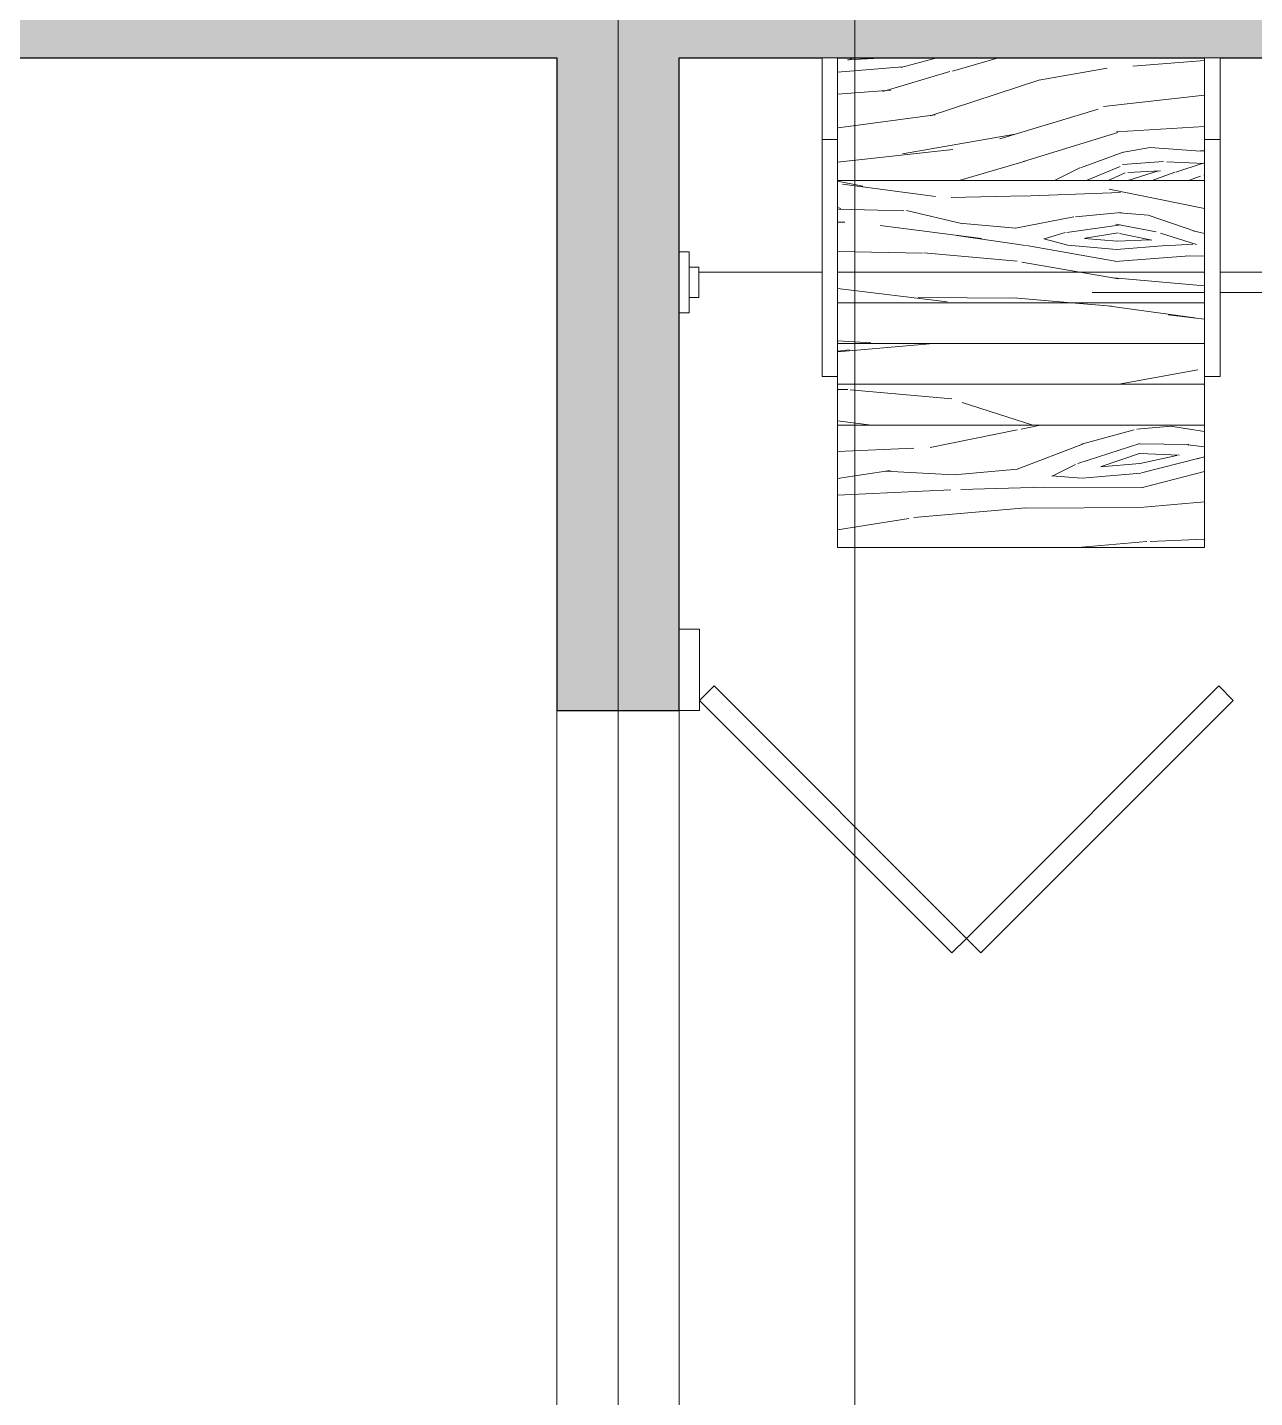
# Model space of a CAD drawing. Header units: metres. Extents: x -54 to 264, y -14 to 31.
# Drawn here: x 28.722 to 30.226, y 10.158 to 11.838 of the extents above; entities that cross this region are included whole.
import ezdxf

# ---------------------------------------------------------------- set-up
doc = ezdxf.new("R2010")
doc.units = ezdxf.units.M
doc.header["$LTSCALE"] = 0.001
doc.linetypes.add('CENTERX2', pattern=[101.6, 63.5, -12.7, 12.7, -12.7])
doc.linetypes.add('HIDDENX2', pattern=[19.05, 12.7, -6.35])
for name, color, linetype, lineweight, true_color in [('Jach-Anotaciones-CalidaddeLínea  0.13', 7, 'Continuous', 13, 0x000000), ('Jach-Anotaciones-Hatch-Lum30%', 7, 'Continuous', 9, 0xb3b3b3), ('Jach-Anotaciones-Hatch-Lum50%', 9, 'Continuous', 13, 0x808080), ('Jach-Anotaciones-Hatch-Lum80%', 250, 'Continuous', 13, 0x333333), ('JACH-Anotaciones-Lineas-EJES', 7, 'CENTERX2', 9, 0x666666), ('Jach-Anotaciones-LineasDetalle0.09mm', 7, 'Continuous', 15, 0x000000), ('Jach-Anotaciones-LineasDetalle0.15mm', 7, 'Continuous', 15, 0x000000), ('Jach-Anotaciones-LineasDetalle0.18mm', 7, 'Continuous', 18, 0x000000), ('Jach-Anotaciones-LineasDetalle0.20mm', 7, 'Continuous', 20, 0x000000), ('JACH-Arq-Lineas-Proyeccion', 250, 'HIDDENX2', 13, 0x333333), ('JACH-Arq-Líneas-ProyeccionCerramientos', 7, 'HIDDENX2', 13, 0x000000), ('JACH-Arq-Muros01-Carga', 7, 'Continuous', 25, 0x000000), ('JACH-Arq-Puertas01-', 7, 'Continuous', 13, 0x404040)]:
    doc.layers.add(name, color=color, linetype=linetype, lineweight=lineweight, true_color=true_color)
pattern_1 = [(164.6952, (-24.889964, -58.19431), (-2.945006925, 0.759562067), [0.0559015, -5.534268]), (175, (-24.9439, -58.17956), (-0.5416752, -0.4545195), [0.055, -0.445]), (193.4349, (-24.99867, -58.17476), (-1.03977272, -0.4109408), [0.047434, -1.5337045]), (347.875, (-25.04481, -58.185784), (-3.443103836, 0.80314161), [0.0403115, -3.9908175]), (349.8056, (-25.005398, -58.19425), (-4.93739616, 0.933873713), [0.055227, -5.4674535]), (9.0362, (-24.95104, -58.20403), (1.5378701, 0.36736274), [0.0618465, -1.999706]), (184.4623, (-24.92981, -58.19083), (-2.53406492, -0.28020703), [0.030414, -3.0109675]), (168.6598, (-24.960133, -58.19319), (3.941200555, -0.84672108), [0.045277, -4.4824155]), (0.7106, (-25.004526, -58.18429), (4.526453783, 0.105897187), [0.0502495, -4.9746885]), (343.6901, (-24.95428, -58.18367), (-1.948812, 0.67240769), [0.025495, -2.5240145]), (169.8056, (-24.8447, -58.193253), (4.93739616, -0.933873713), [0.055227, -5.4674535]), (163.6901, (-24.89905, -58.18348), (1.948812, -0.67240769), [0.05099, -2.4985195]), (175, (-24.948, -58.16916), (-0.5416752, -0.4545195), [0.06, -0.44]), (195.556, (-25.007764, -58.16393), (-2.577643232, -0.778303267), [0.04272, -4.229282]), (178.8141, (-25.04892, -58.175386), (-7.016940697, 0.111989771), [0.0751665, -7.4414815]), (169.8056, (-25.12407, -58.17383), (4.93739616, -0.933873713), [0.055227, -5.4674535]), (175, (-25.1784, -58.16406), (-0.5416752, -0.4545195), [0.055, -0.445]), (180.1944, (-24.73512, -58.20284), (-5.024551487, -0.062316228), [0.055227, -5.4674535]), (169.8056, (-24.790344, -58.20303), (4.93739616, -0.933873713), [0.055227, -5.4674535]), (175, (-24.736, -58.2128), (-0.5416752, -0.4545195), [0.03, -0.47]), (180.1944, (-24.765875, -58.210188), (-5.024551487, -0.062316228), [0.055227, -5.4674535]), (175, (-24.8211, -58.2104), (-0.5416752, -0.4545195), [0.05, -0.45]), (185.3048, (-24.87091, -58.206017), (3.03216222, 0.236627526), [0.0559015, -5.534268]), (180.1944, (-24.926574, -58.211186), (-5.024551487, -0.062316228), [0.055227, -5.4674535]), (169.8056, (-24.9818, -58.211373), (4.93739616, -0.933873713), [0.055227, -5.4674535]), (169.8056, (-25.036155, -58.2016), (4.93739616, -0.933873713), [0.055227, -5.4674535]), (166.8699, (-25.09051, -58.191824), (2.94500614, -0.759564247), [0.0707105, -3.464823]), (175, (-25.15937, -58.17576), (-0.5416752, -0.4545195), [0.075, -0.425]), (162.4712, (-25.1133, -57.878646), (-2.44690905, 0.715986522), [0.0460975, -4.5636745]), (169.2894, (-25.15726, -57.86476), (4.439297926, -0.89029882), [0.0502495, -4.9746885]), (183.1301, (-25.1133, -57.878646), (-3.032161826, -0.23662981), [0.0353555, -3.5001785]), (184.4623, (-25.1486, -57.88058), (-2.53406492, -0.28020703), [0.0608275, -2.9805535]), (175, (-24.71115, -57.9289), (-0.5416752, -0.4545195), [0.06, -0.44]), (165.5377, (-24.77092, -57.92366), (2.44690934, -0.71598581), [0.030414, -3.0109675]), (16.8014, (-24.80037, -57.91606), (-1.53787005, -0.36736368), [0.026926, -2.6656565]), (7.9946, (-24.774595, -57.90828), (-4.570032161, -0.603992616), [0.0667085, -6.6041235]), (167.875, (-25.16809, -57.87385), (3.443103836, -0.80314161), [0.0403115, -3.9908175]), (182.125, (-25.16809, -57.87385), (-3.53025943, -0.193051377), [0.0403115, -3.9908175]), (175, (-24.7103, -57.9189), (-0.5416752, -0.4545195), [0.04, -0.46]), (9.0362, (-24.75013, -57.91544), (1.5378701, 0.36736274), [0.041231, -2.020322]), (171.6335, (-24.821167, -57.92428), (7.925978898, -1.195348722), [0.085147, -8.4295465]), (172.7094, (-24.905408, -57.911891), (11.910758755, -1.5439641523), [0.1251, -12.384896]), (178.1798, (-25.029497, -57.896016), (-8.511232665, 0.242730948), [0.090139, -8.9237395]), (184.4623, (-25.11959, -57.89315), (-2.53406492, -0.28020703), [0.0912415, -2.95014]), (185.3048, (-24.70723, -57.88406), (3.03216222, 0.236627526), [0.0559015, -5.534268]), (190.9454, (-24.76289, -57.889226), (2.035967326, 0.323785803), [0.072801, -3.567254]), (175, (-24.83437, -57.90305), (-0.5416752, -0.4545195), [0.065, -0.435]), (166.8699, (-24.89912, -57.897384), (2.94500614, -0.759564247), [0.0707105, -3.464823]), (178.5763, (-24.967982, -57.88132), (-7.515038028, 0.155575374), [0.080156, -7.9354535]), (166.2538, (-25.048113, -57.87933), (-3.443103058, 0.80314451), [0.0657645, -6.5107085]), (160.9638, (-25.112, -57.8637), (1.45071453, -0.62883002), [0.0618465, -1.999706]), (175, (-25.17046, -57.84353), (-0.5416752, -0.4545195), [0.035, -0.465]), (349.8056, (-24.821167, -57.92428), (-4.93739616, 0.933873713), [0.1104535, -5.412227]), (170.2364, (-24.7142, -57.963754), (5.435493808, -0.977449758), [0.120416, -5.9003815]), (175, (-24.83287, -57.94333), (-0.5416752, -0.4545195), [0.115, -0.385]), (179.0856, (-24.947435, -57.93331), (-6.518843315, 0.068416912), [0.1403565, -6.8774775]), (175, (-25.08777, -57.93107), (-0.5416752, -0.4545195), [0.125, -0.375]), (182.125, (-24.70505, -57.859153), (-3.53025943, -0.193051377), [0.120934, -3.910195]), (181.3402, (-24.8259, -57.86364), (-4.028356435, -0.14947519), [0.090554, -4.4371385]), (172.5104, (-24.916429, -57.865755), (10.91456277, -1.456819395), [0.1151085, -11.395756]), (168.4802, (-25.030555, -57.850752), (12.8197973776, -2.6273164573), [0.176139, -17.437776]), (178.0128, (-24.733375, -58.182917), (-9.009330339, 0.2863022916), [0.0951315, -9.4180175]), (166.8699, (-24.82845, -58.17962), (2.94500614, -0.759564247), [0.106066, -3.429468]), (172.6141, (-24.931742, -58.155523), (11.4126621684, -1.5003798315), [0.120104, -11.890308]), (185.6197, (-25.05085, -58.140084), (5.56622614, 0.516842209), [0.081394, -8.058016]), (175, (-25.13185, -58.14805), (-0.5416752, -0.4545195), [0.1, -0.4]), (171.8202, (-24.738604, -58.242688), (8.424077703, -1.2389167225), [0.090139, -8.9237395]), (181.009, (-24.827826, -58.229863), (5.024551208, 0.062318306), [0.095525, -9.4569615]), (181.7098, (-24.923336, -58.231545), (4.526454243, 0.105893415), [0.085586, -8.473035]), (169.2894, (-25.008884, -58.2341), (4.439297926, -0.89029882), [0.100499, -4.924439]), (162.9052, (-25.107632, -58.21542), (4.395719409, -1.388398833), [0.071589, -7.0873215]), (184.4623, (-25.17606, -58.19438), (-2.53406492, -0.28020703), [0.0608275, -2.9805535]), (178.8141, (-24.730324, -58.14805), (-7.016940697, 0.111989771), [0.0751665, -7.4414815]), (162.1957, (-24.805475, -58.146494), (6.344530529, -2.060807961), [0.112805, -11.167709]), (175, (-24.9129, -58.112), (-0.5416752, -0.4545195), [0.125, -0.375]), (180.4403, (-25.037402, -58.101108), (5.5226485775, 0.0187374486), [0.105475, -10.4420365]), (181.7098, (-25.142874, -58.101918), (4.526454243, 0.105893415), [0.085586, -8.473035]), (175, (-24.74165, -58.27755), (-0.5416752, -0.4545195), [0.085, -0.415]), (183.1301, (-24.82633, -58.27015), (-3.032161826, -0.23662981), [0.1414215, -3.3941125]), (172.6141, (-24.967541, -58.277869), (11.4126621684, -1.5003798315), [0.120104, -11.890308]), (169.4725, (-25.086649, -58.262429), (-10.3728900808, 1.9113227895), [0.155724, -15.4166875]), (181.8428, (-24.701999, -57.824286), (8.554810709, 0.255374896), [0.125897, -12.4637815]), (175, (-24.82783, -57.82833), (-0.5416752, -0.4545195), [0.14, -0.36]), (171.3478, (-24.967298, -57.816133), (15.3538631005, -2.3471024252), [0.235478, -23.3123455]), (175, (-24.71725, -57.9986), (-0.5416752, -0.4545195), [0.12, -0.38]), (179.7636, (-24.836794, -57.98816), (-5.522648813, -0.018736505), [0.120416, -5.9003815]), (173.1524, (-24.957209, -57.987665), (14.899343078, -1.8054306911), [0.1550805, -15.352982]), (172.2737, (-25.111184, -57.969175), (9.91836943, -1.369652806), [0.105119, -10.406779]), (169.8056, (-24.724223, -58.078316), (4.93739616, -0.933873713), [0.1104535, -5.412227]), (175, (-24.83293, -58.05877), (-0.5416752, -0.4545195), [0.16, -0.34]), (176.9092, (-24.992324, -58.044822), (-14.4884015677, 0.7656488042), [0.1500835, -14.8582475]), (178.5763, (-25.14219, -58.03673), (-7.515038028, 0.155575374), [0.080156, -7.9354535])]

msp = doc.modelspace()

# ---------------------------------------------------------------- hatches: boundary and pattern name
at = {"layer": 'Jach-Anotaciones-Hatch-Lum50%', "ltscale": 100}
h = msp.add_hatch(dxfattribs=at)
h.set_pattern_fill('WOOD7', color=256, scale=0.5, angle=535, pattern_type=2)
h.set_pattern_definition(pattern_1)
h.paths.add_polyline_path([(29.7149, 11.4), (29.7149, 11.35), (30.1649, 11.35), (30.1649, 11.4)])
h = msp.add_hatch(dxfattribs=at)
h.set_pattern_fill('WOOD7', color=256, scale=0.6, angle=185, pattern_type=2)
h.set_pattern_definition([(174.6952, (-24.847025, -58.30074), (-3.638594665, 0.283953032), [0.0670818, -6.6411216]), (185, (-24.9138, -58.29454), (-0.5454234, -0.6500103), [0.066, -0.534]), (203.4349, (-24.97957, -58.30029), (-1.14314054, -0.70230278), [0.0569208, -1.8404454]), (357.875, (-25.031794, -58.32293), (-4.236311315, 0.23166165), [0.0483738, -4.788981]), (359.8056, (-24.983454, -58.32472), (-6.029461785, 0.074779473), [0.0662724, -6.5609442]), (19.0362, (-24.91718, -58.32495), (1.74085744, 0.75459602), [0.0742158, -2.3996472]), (194.4623, (-24.89484, -58.30492), (-2.93629121, -0.85918298), [0.0364968, -3.613161]), (178.6598, (-24.93018, -58.31404), (4.83402772, -0.17937023), [0.0543324, -5.3788986]), (10.7106, (-24.9845, -58.312767), (5.32715751, 1.068358585), [0.0602994, -5.9696262]), (353.6901, (-24.92525, -58.30156), (-2.44316105, 0.38854158), [0.030594, -3.0288174]), (179.8056, (-24.793753, -58.290056), (6.029461785, -0.074779473), [0.0662724, -6.5609442]), (173.6901, (-24.86003, -58.28983), (2.44316105, -0.38854158), [0.061188, -2.9982234]), (185, (-24.92084, -58.2831), (-0.5454234, -0.6500103), [0.072, -0.528]), (205.556, (-24.99257, -58.28938), (-2.883998515, -1.45689857), [0.051264, -5.0751384]), (188.8141, (-25.038817, -58.311496), (-8.315741304, -1.329828684), [0.0901998, -8.9297778]), (179.8056, (-25.12795, -58.325317), (6.029461785, -0.074779473), [0.0662724, -6.5609442]), (185, (-25.1942, -58.3251), (-0.5454234, -0.6500103), [0.066, -0.534]), (190.1944, (-24.662256, -58.27855), (-5.924875393, -1.120648456), [0.0662724, -6.5609442]), (179.8056, (-24.72748, -58.29028), (6.029461785, -0.074779473), [0.0662724, -6.5609442]), (185, (-24.6612, -58.2905), (-0.5454234, -0.6500103), [0.036, -0.564]), (190.1944, (-24.697073, -58.293643), (-5.924875393, -1.120648456), [0.0662724, -6.5609442]), (185, (-24.7623, -58.3054), (-0.5454234, -0.6500103), [0.06, -0.54]), (195.3048, (-24.82207, -58.3106), (3.53400831, 0.91147448), [0.0670818, -6.6411216]), (190.1944, (-24.886773, -58.32831), (-5.924875393, -1.120648456), [0.0662724, -6.5609442]), (179.8056, (-24.952, -58.34004), (6.029461785, -0.074779473), [0.0662724, -6.5609442]), (179.8056, (-25.01827, -58.339813), (6.029461785, -0.074779473), [0.0662724, -6.5609442]), (176.8699, (-25.08454, -58.33959), (3.63859419, -0.28395577), [0.0848526, -4.1577876]), (185, (-25.16927, -58.33495), (-0.5454234, -0.6500103), [0.09, -0.51]), (172.4712, (-25.176736, -57.97423), (-3.04087771, 0.336249337), [0.055317, -5.4764094]), (179.2894, (-25.231577, -57.966985), (5.43174454, -0.127076624), [0.0602994, -5.9696262]), (193.1301, (-25.17674, -57.97423), (-3.53400737, -0.9114771), [0.0424266, -4.2002142]), (194.4623, (-25.21805, -57.98387), (-2.93629121, -0.85918298), [0.072993, -3.5766642]), (185, (-24.691, -57.9498), (-0.5454234, -0.6500103), [0.072, -0.528]), (175.5377, (-24.76274, -57.95608), (3.0408779, -0.33624844), [0.0364968, -3.613161]), (26.8014, (-24.79913, -57.95324), (-1.74085718, -0.75459712), [0.0323112, -3.1987878]), (17.9946, (-24.77029, -57.938674), (-5.274865064, -1.66607324), [0.0800502, -7.9249482]), (177.875, (-25.242485, -57.979985), (4.236311315, -0.23166165), [0.0483738, -4.788981]), (192.125, (-25.242485, -57.979985), (-4.131724603, -0.96376993), [0.0483738, -4.788981]), (185, (-24.69206, -57.93785), (-0.5454234, -0.6500103), [0.048, -0.552]), (19.0362, (-24.73988, -57.94204), (1.74085744, 0.75459602), [0.0494772, -2.4243864]), (181.6335, (-24.821992, -57.96729), (9.615762715, 0.238971723), [0.1021764, -10.1154558]), (182.7094, (-24.924127, -57.970201), (14.397496953, 0.657328422), [0.15012, -14.8618752]), (188.1798, (-25.07408, -57.977298), (-10.108893244, -1.486700067), [0.1081668, -10.7084874]), (194.4623, (-25.18114, -57.99269), (-2.93629121, -0.85918298), [0.1094898, -3.540168]), (195.3048, (-24.695723, -57.89601), (3.53400831, 0.91147448), [0.0670818, -6.6411216]), (200.9454, (-24.76043, -57.91372), (2.33857391, 0.80689054), [0.0873612, -4.2807048]), (185, (-24.842, -57.94495), (-0.5454234, -0.6500103), [0.078, -0.522]), (176.8699, (-24.91972, -57.95175), (3.63859419, -0.28395577), [0.0848526, -4.1577876]), (188.5763, (-25.004444, -57.947114), (-8.913459714, -1.38211299), [0.0961872, -9.5225442]), (176.2538, (-25.099556, -57.96146), (-4.236311, 0.231665243), [0.0789174, -7.8128502]), (170.9638, (-25.1783, -57.9563), (1.84544413, -0.4408353), [0.0742158, -2.3996472]), (185, (-25.2516, -57.94465), (-0.5454234, -0.6500103), [0.042, -0.558]), (359.8056, (-24.82199, -57.96729), (-6.029461785, 0.074779473), [0.1325442, -6.4946724]), (180.2364, (-24.687356, -57.991647), (6.627178576, -0.022483806), [0.1444992, -7.0804578]), (185, (-24.83185, -57.99224), (-0.5454234, -0.6500103), [0.138, -0.462]), (189.0856, (-24.96933, -58.00427), (-7.71802549, -1.277529308), [0.1684278, -8.252973]), (185, (-25.13564, -58.03087), (-0.5454234, -0.6500103), [0.15, -0.45]), (192.125, (-24.69834, -57.86613), (-4.131724603, -0.96376993), [0.1451208, -4.692234]), (191.3402, (-24.84022, -57.89661), (-4.729440666, -1.016065297), [0.1086648, -5.3245662]), (182.5104, (-24.946764, -57.917976), (13.202064084, 0.55272828), [0.1381302, -13.6749072]), (178.4802, (-25.084762, -57.924026), (15.6975174774, -0.433520597), [0.2113668, -20.9253312]), (188.0128, (-24.664347, -58.254643), (-10.706609086, -1.539001295), [0.1141578, -11.301621]), (176.8699, (-24.77739, -58.270555), (3.63859419, -0.28395577), [0.1272792, -4.1153616]), (182.6141, (-24.90448, -58.263606), (13.7997796915, 0.605042757), [0.1441248, -14.2683696]), (195.6197, (-25.048455, -58.27018), (6.47029674, 1.770666288), [0.0976728, -9.6696192]), (185, (-25.1425, -58.2965), (-0.5454234, -0.6500103), [0.12, -0.48]), (181.8202, (-24.658072, -58.32637), (10.213479198, 0.291277138), [0.1081668, -10.7084874]), (191.009, (-24.766184, -58.329804), (5.92487463, 1.120650854), [0.11463, -11.3483538]), (191.7098, (-24.878704, -58.351694), (5.32715884, 1.068354225), [0.1027032, -10.167642]), (179.2894, (-24.97927, -58.37254), (5.43174454, -0.127076624), [0.1205988, -5.9093268]), (172.9052, (-25.09986, -58.371043), (5.484037777, -0.724796725), [0.0859068, -8.5047858]), (194.4623, (-25.18511, -58.36043), (-2.93629121, -0.85918298), [0.072993, -3.5766642]), (188.8141, (-24.668008, -58.212802), (-8.315741304, -1.329828684), [0.0901998, -8.9297778]), (172.1957, (-24.757142, -58.226624), (7.9271980814, -1.1133401915), [0.135366, -13.4012508]), (185, (-24.89125, -58.20824), (-0.5454234, -0.6500103), [0.15, -0.45]), (190.4403, (-25.040684, -58.221316), (6.522592095, 1.172940775), [0.12657, -12.5304438]), (191.7098, (-25.16516, -58.24425), (5.32715884, 1.068354225), [0.1027032, -10.167642]), (185, (-24.6544, -58.3682), (-0.5454234, -0.6500103), [0.102, -0.498]), (193.1301, (-24.75602, -58.3771), (-3.53400737, -0.9114771), [0.1697058, -4.072935]), (182.6141, (-24.921292, -58.41565), (13.7997796915, 0.605042757), [0.1441248, -14.2683696]), (179.4725, (-25.065267, -58.422223), (-12.6566403504, 0.0972624504), [0.1868688, -18.500025]), (191.8428, (-24.701999, -57.824286), (10.056598232, 2.084426961), [0.1510764, -14.9565378]), (185, (-24.84986, -57.8553), (-0.5454234, -0.6500103), [0.168, -0.432]), (181.3478, (-25.01722, -57.869933), (18.6338081748, 0.4256708186), [0.2825736, -27.9748146]), (185, (-24.6837, -58.0335), (-0.5454234, -0.6500103), [0.144, -0.456]), (189.7636, (-24.82715, -58.04604), (-6.52259257, -1.17293971), [0.1444992, -7.0804578]), (183.1524, (-24.969554, -58.070542), (17.983797993, 0.971089958), [0.1860966, -18.4235784]), (182.2737, (-25.15537, -58.080776), (12.006629791, 0.44815449), [0.1261428, -12.4881348]), (179.8056, (-24.67533, -58.12912), (6.029461785, -0.074779473), [0.1325442, -6.4946724]), (185, (-24.8079, -58.1287), (-0.5454234, -0.6500103), [0.192, -0.408]), (186.9092, (-24.999142, -58.145406), (-17.2814924547, -2.1142411813), [0.1801002, -17.829897]), (188.5763, (-25.177934, -58.16707), (-8.913459714, -1.38211299), [0.0961872, -9.5225442])])
h.paths.add_polyline_path([(30.1649, 11.35), (30.1649, 11.2), (29.7149, 11.2), (29.7149, 11.35)])
at = {"layer": 'Jach-Anotaciones-Hatch-Lum80%', "ltscale": 100}
h = msp.add_hatch(color=256, dxfattribs=at)
h.dxf.hatch_style = 1
h.paths.add_polyline_path([(31.4709, 11), (31.4709, 12.75), (31.3209, 12.75), (31.3209, 11.95), (29.5209, 11.95), (29.5209, 12.75), (29.3709, 12.75), (29.3709, 11.95), (26.4609, 11.95), (26.4609, 12.75), (26.1609, 12.75), (26.1609, 11), (26.4609, 11), (26.4609, 11.8), (29.3709, 11.8), (29.3709, 11), (29.5209, 11), (29.5209, 11.8), (31.3209, 11.8), (31.3209, 11)])
h = msp.add_hatch(color=256, dxfattribs=at)
h.dxf.hatch_style = 1
h.paths.add_polyline_path([(31.4709, 11), (31.4709, 12.75), (31.3209, 12.75), (31.3209, 11.95), (29.5209, 11.95), (29.5209, 12.75), (29.3709, 12.75), (29.3709, 11.95), (26.4609, 11.95), (26.4609, 12.75), (26.1609, 12.75), (26.1609, 11), (26.4609, 11), (26.4609, 11.8), (29.3709, 11.8), (29.3709, 11), (29.5209, 11), (29.5209, 11.8), (31.3209, 11.8), (31.3209, 11)])

# ---------------------------------------------------------------- linework, layer by layer
at = {"layer": 'Jach-Anotaciones-CalidaddeLínea  0.13', "ltscale": 100}
msp.add_lwpolyline([(29.7149, 11.4), (29.7149, 11.35), (30.1649, 11.35), (30.1649, 11.4)], close=True, dxfattribs=at)
at = {"layer": 'JACH-Anotaciones-Lineas-EJES', "ltscale": 100}
for points in [[(29.7359, -2.3716), (29.7359, 25.9187)], [(29.4459, -2.375), (29.4459, 25.9153)]]:
    msp.add_lwpolyline(points, dxfattribs=at)
at = {"layer": 'Jach-Anotaciones-LineasDetalle0.09mm', "ltscale": 100}
for points in [[(30.1649, 11.35), (30.1649, 11.2), (29.7149, 11.2), (29.7149, 11.35)], [(29.5209, 11), (29.5459, 11), (29.5459, 11.1), (29.5209, 11.1)]]:
    msp.add_lwpolyline(points, close=True, dxfattribs=at)
at = {"layer": 'JACH-Arq-Lineas-Proyeccion', "linetype": 'HIDDENX2', "ltscale": 100}
for points in [[(29.5329, 11.5625), (29.5329, 11.4875), (29.5209, 11.4875), (29.5209, 11.5625)], [(29.5449, 11.5437), (29.5449, 11.5063), (29.5329, 11.5063), (29.5329, 11.5437)]]:
    msp.add_lwpolyline(points, close=True, dxfattribs=at)
at = {"layer": 'JACH-Arq-Lineas-Proyeccion', "ltscale": 100}
msp.add_lwpolyline([(31.2969, 11.5125), (29.5449, 11.5125), (29.5449, 11.5375), (31.2969, 11.5375)], close=True, dxfattribs=at)
at = {"layer": 'JACH-Arq-Líneas-ProyeccionCerramientos', "lineweight": 0, "ltscale": 100}
msp.add_lwpolyline([(29.3709, 11), (29.5209, 11), (29.5209, 10), (29.3709, 10)], close=True, dxfattribs=at)
at = {"layer": 'JACH-Arq-Muros01-Carga', "color": 3, "ltscale": 100}
msp.add_lwpolyline([(31.4709, 11), (31.4709, 12.75), (31.3209, 12.75), (31.3209, 11.95), (29.5209, 11.95), (29.5209, 12.75), (29.3709, 12.75), (29.3709, 11.95), (26.4609, 11.95), (26.4609, 12.75), (26.1609, 12.75), (26.1609, 11), (26.4609, 11), (26.4609, 11.8), (29.3709, 11.8), (29.3709, 11), (29.5209, 11), (29.5209, 11.8), (31.3209, 11.8), (31.3209, 11)], close=True, dxfattribs=at)
at = {"layer": 'JACH-Arq-Puertas01-', "ltscale": 100}
for points in [[(29.5459, 11.0125), (29.8552, 10.7031), (29.8729, 10.7208), (29.5636, 11.0302)], [(30.2, 11.0125), (29.8906, 10.7031), (29.8729, 10.7208), (30.1823, 11.0302)]]:
    msp.add_lwpolyline(points, close=True, dxfattribs=at)

# ---------------------------------------------------------------- next in the draw order: wipeouts: each hides what was drawn before it
at = {"ltscale": 100}
for points in [[(29.6959, 11.4094), (29.7149, 11.4094), (29.7149, 11.8), (29.6959, 11.8)], [(30.1649, 11.4094), (30.1839, 11.4094), (30.1839, 11.8), (30.1649, 11.8)]]:
    msp.add_wipeout(points, dxfattribs=at).dxf.layer = 'Jach-Anotaciones-LineasDetalle0.09mm'

# ---------------------------------------------------------------- next in the draw order: hatches: boundary and pattern name
at = {"layer": 'Jach-Anotaciones-Hatch-Lum50%', "ltscale": 100}
h = msp.add_hatch(dxfattribs=at)
h.set_pattern_fill('WOOD7', color=256, scale=0.5, angle=190, pattern_type=2)
h.set_pattern_definition([(179.6952, (-24.78779, -58.230353), (-3.041247376, -0.028543263), [0.0559015, -5.534268]), (190, (-24.8437, -58.23006), (-0.4055798, -0.579228), [0.055, -0.445]), (208.4349, (-24.89785, -58.2396), (-0.89798402, -0.6660513), [0.047434, -1.5337045]), (2.875, (-24.939566, -58.26219), (-3.533651262, -0.115365624), [0.0403115, -3.9908175]), (4.8056, (-24.899306, -58.26017), (-5.01086277, -0.375839421), [0.055227, -5.4674535]), (24.0362, (-24.84427, -58.25554), (1.39038798, 0.75287523), [0.0618465, -1.999706]), (199.4623, (-24.82718, -58.2373), (-2.37519584, -0.92652347), [0.030414, -3.0109675]), (183.6598, (-24.85586, -58.24743), (4.026054944, 0.202188005), [0.045277, -4.4824155]), (15.7106, (-24.90104, -58.25032), (4.344810402, 1.273821273), [0.0502495, -4.9746885]), (358.6901, (-24.85267, -58.23672), (-2.05643976, 0.14510629), [0.025495, -2.5240145]), (184.8056, (-24.74434, -58.217615), (5.01086277, 0.375839421), [0.055227, -5.4674535]), (178.6901, (-24.79937, -58.22224), (2.05643976, -0.14510629), [0.05099, -2.4985195]), (190, (-24.85035, -58.2211), (-0.4055798, -0.579228), [0.06, -0.44]), (210.556, (-24.90944, -58.231494), (-2.28837246, -1.418926386), [0.04272, -4.229282]), (193.8141, (-24.946227, -58.253213), (-6.806829326, -1.707944078), [0.0751665, -7.4414815]), (184.8056, (-25.01922, -58.27116), (5.01086277, 0.375839421), [0.055227, -5.4674535]), (190, (-25.07425, -58.2758), (-0.4055798, -0.579228), [0.055, -0.445]), (195.1944, (-24.636012, -58.198513), (-4.83721542, -1.360642472), [0.055227, -5.4674535]), (184.8056, (-24.68931, -58.21299), (5.01086277, 0.375839421), [0.055227, -5.4674535]), (190, (-24.6343, -58.20836), (-0.4055798, -0.579228), [0.03, -0.47]), (195.1944, (-24.66382, -58.21357), (-4.83721542, -1.360642472), [0.055227, -5.4674535]), (190, (-24.7171, -58.22805), (-0.4055798, -0.579228), [0.05, -0.45]), (200.3048, (-24.766357, -58.23673), (2.867600088, 1.01334597), [0.0559015, -5.534268]), (195.1944, (-24.818785, -58.256127), (-4.83721542, -1.360642472), [0.055227, -5.4674535]), (184.8056, (-24.87208, -58.2706), (5.01086277, 0.375839421), [0.055227, -5.4674535]), (184.8056, (-24.927113, -58.27523), (5.01086277, 0.375839421), [0.055227, -5.4674535]), (181.8699, (-24.982146, -58.279855), (3.04124718, 0.028540954), [0.0707105, -3.464823]), (190, (-25.0528, -58.28216), (-0.4055798, -0.579228), [0.075, -0.425]), (177.4712, (-25.08522, -57.983247), (-2.548843595, 0.05828321), [0.0460975, -4.5636745]), (184.2894, (-25.13127, -57.981213), (4.518458808, 0.289012226), [0.0502495, -4.9746885]), (198.1301, (-25.08522, -57.98325), (-2.867599116, -1.013348073), [0.0353555, -3.5001785]), (199.4623, (-25.11882, -57.99425), (-2.37519584, -0.92652347), [0.0608275, -2.9805535]), (190, (-24.68377, -57.9277), (-0.4055798, -0.579228), [0.06, -0.44]), (180.5377, (-24.74285, -57.93811), (2.54884369, -0.05828245), [0.030414, -3.0109675]), (31.8014, (-24.77327, -57.9384), (-1.39038768, -0.75287612), [0.026926, -2.6656565]), (22.9946, (-24.750383, -57.924206), (-4.2579873, -1.766223426), [0.0667085, -6.6041235]), (182.875, (-25.13938, -57.9928), (3.533651262, 0.115365624), [0.0403115, -3.9908175]), (197.125, (-25.13938, -57.9928), (-3.360003383, -1.100171685), [0.0403115, -3.9908175]), (190, (-24.6855, -57.91784), (-0.4055798, -0.579228), [0.04, -0.46]), (24.0362, (-24.7249, -57.92479), (1.39038798, 0.75287523), [0.041231, -2.020322]), (186.6335, (-24.791226, -57.951717), (7.965286731, 0.896776088), [0.085147, -8.4295465]), (187.7094, (-24.875803, -57.961553), (11.90451682, 1.591376358), [0.1251, -12.384896]), (193.1798, (-24.999772, -57.978335), (-8.284042837, -1.9684090195), [0.090139, -8.9237395]), (199.4623, (-25.08754, -57.99889), (-2.37519584, -0.92652347), [0.0912415, -2.95014]), (200.3048, (-24.69158, -57.883375), (2.867600088, 1.01334597), [0.0559015, -5.534268]), (205.9454, (-24.74401, -57.902774), (1.88279149, 0.83970019), [0.072801, -3.567254]), (190, (-24.80947, -57.93463), (-0.4055798, -0.579228), [0.065, -0.435]), (181.8699, (-24.873484, -57.94591), (3.04124718, 0.028540954), [0.0707105, -3.464823]), (193.5763, (-24.944157, -57.94822), (-7.299235187, -1.794760695), [0.080156, -7.9354535]), (181.2538, (-25.022073, -57.967035), (-3.533651262, -0.115362621), [0.0657645, -6.5107085]), (175.9638, (-25.08782, -57.96847), (1.56403582, -0.2319306), [0.0618465, -1.999706]), (190, (-25.1495, -57.9641), (-0.4055798, -0.579228), [0.035, -0.465]), (4.8056, (-24.791226, -57.951717), (-5.01086277, -0.375839421), [0.1104535, -5.412227]), (185.2364, (-24.677688, -57.96216), (5.503266461, 0.462665352), [0.120416, -5.9003815]), (190, (-24.7976, -57.97315), (-0.4055798, -0.579228), [0.115, -0.385]), (194.0856, (-24.910854, -57.99312), (-6.314426715, -1.62111514), [0.1403565, -6.8774775]), (190, (-25.047, -58.0273), (-0.4055798, -0.579228), [0.125, -0.375]), (197.125, (-24.69592, -57.858755), (-3.360003383, -1.100171685), [0.120934, -3.910195]), (196.3402, (-24.811493, -57.894365), (-3.852406492, -1.186997313), [0.090554, -4.4371385]), (187.5104, (-24.89839, -57.91984), (10.919710667, 1.4177172357), [0.1151085, -11.395756]), (183.4802, (-25.01251, -57.934886), (13.0629729115, 0.7802148958), [0.176139, -17.437776]), (193.0128, (-24.639485, -58.178817), (-8.776445338, -2.055239498), [0.0951315, -9.4180175]), (181.8699, (-24.732174, -58.20024), (3.04124718, 0.028540954), [0.106066, -3.429468]), (187.6141, (-24.838183, -58.203699), (11.4121120105, 1.504558696), [0.120104, -11.890308]), (200.6197, (-24.95723, -58.219613), (5.242792977, 1.939876572), [0.081394, -8.058016]), (190, (-25.0334, -58.2483), (-0.4055798, -0.579228), [0.1, -0.4]), (186.8202, (-24.629066, -58.237906), (8.457689459, 0.983610088), [0.090139, -8.9237395]), (196.009, (-24.718567, -58.24861), (4.837214613, 1.360644407), [0.095525, -9.4569615]), (196.7098, (-24.810388, -58.274955), (4.344811822, 1.27381775), [0.085586, -8.473035]), (184.2894, (-24.89236, -58.299563), (4.518458808, 0.289012226), [0.100499, -4.924439]), (177.9052, (-24.992577, -58.30708), (4.605282962, -0.20339439), [0.071589, -7.0873215]), (199.4623, (-25.06412, -58.30446), (-2.37519584, -0.92652347), [0.0608275, -2.9805535]), (193.8141, (-24.645563, -58.14435), (-6.806829326, -1.707944078), [0.0751665, -7.4414815]), (177.1957, (-24.718555, -58.162297), (6.6617222423, -0.3485022993), [0.112805, -11.167709]), (190, (-24.83123, -58.1568), (-0.4055798, -0.579228), [0.125, -0.375]), (195.4403, (-24.954326, -58.178484), (5.329619282, 1.447465617), [0.105475, -10.4420365]), (196.7098, (-25.055995, -58.206565), (4.344811822, 1.27381775), [0.085586, -8.473035]), (190, (-24.623, -58.27237), (-0.4055798, -0.579228), [0.085, -0.415]), (198.1301, (-24.7067, -58.287134), (-2.867599116, -1.013348073), [0.1414215, -3.3941125]), (187.6141, (-24.841098, -58.33114), (11.4121120105, 1.504558696), [0.120104, -11.890308]), (184.4725, (-24.960143, -58.347055), (-10.5141291615, -0.838505461), [0.155724, -15.4166875]), (196.8428, (-24.701999, -57.824286), (8.197216716, 2.4608211463), [0.125897, -12.4637815]), (190, (-24.8225, -57.86076), (-0.4055798, -0.579228), [0.14, -0.36]), (186.3478, (-24.960368, -57.885075), (15.4381677105, 1.7067453369), [0.235478, -23.3123455]), (190, (-24.6716, -57.99663), (-0.4055798, -0.579228), [0.12, -0.38]), (194.7636, (-24.789787, -58.017466), (-5.329619754, -1.447464766), [0.120416, -5.9003815]), (188.1524, (-24.906228, -58.048151), (14.8589401212, 2.112321616), [0.1550805, -15.352982]), (187.2737, (-25.05974, -58.070143), (9.9349014184, 1.2440798867), [0.105119, -10.406779]), (184.8056, (-24.65772, -58.075412), (5.01086277, 0.375839421), [0.1104535, -5.412227]), (190, (-24.7678, -58.08467), (-0.4055798, -0.579228), [0.16, -0.34]), (191.9092, (-24.925353, -58.11245), (-14.1928857483, -3.010314305), [0.1500835, -14.8582475]), (193.5763, (-25.072206, -58.14342), (-7.299235187, -1.794760695), [0.080156, -7.9354535])])
h.paths.add_polyline_path([(30.1649, 11.65), (29.7149, 11.65), (29.7149, 11.8), (30.1649, 11.8)])
h = msp.add_hatch(dxfattribs=at)
h.set_pattern_fill('WOOD7', color=256, scale=0.5, angle=535, pattern_type=2)
h.set_pattern_definition(pattern_1)
h.paths.add_polyline_path([(30.1649, 11.5), (29.7149, 11.5), (29.7149, 11.65), (30.1649, 11.65)])
h = msp.add_hatch(dxfattribs=at)
h.set_pattern_fill('WOOD7', color=256, scale=0.5, angle=535, pattern_type=2)
h.set_pattern_definition(pattern_1)
h.paths.add_polyline_path([(29.7149, 11.5), (29.7149, 11.45), (30.1649, 11.45), (30.1649, 11.5)])
h = msp.add_hatch(dxfattribs=at)
h.set_pattern_fill('WOOD7', color=256, scale=0.5, angle=185, pattern_type=2)
h.set_pattern_definition([(174.6952, (-24.822854, -58.22133), (-3.03216222, 0.236627526), [0.0559015, -5.534268]), (185, (-24.8785, -58.21616), (-0.4545195, -0.5416752), [0.055, -0.445]), (203.4349, (-24.9333, -58.22096), (-0.9526171, -0.58525232), [0.047434, -1.5337045]), (357.875, (-24.97683, -58.23982), (-3.53025943, 0.193051377), [0.0403115, -3.9908175]), (359.8056, (-24.936545, -58.241315), (-5.024551487, 0.062316228), [0.055227, -5.4674535]), (19.0362, (-24.88132, -58.2415), (1.45071453, 0.62883002), [0.0618465, -1.999706]), (194.4623, (-24.8627, -58.22482), (-2.44690934, -0.71598581), [0.030414, -3.0109675]), (178.6598, (-24.89215, -58.23241), (4.028356435, -0.14947519), [0.045277, -4.4824155]), (10.7106, (-24.937416, -58.231353), (4.439297926, 0.89029882), [0.0502495, -4.9746885]), (353.6901, (-24.88804, -58.22201), (-2.03596754, 0.32378465), [0.025495, -2.5240145]), (179.8056, (-24.77846, -58.212428), (5.024551487, -0.062316228), [0.055227, -5.4674535]), (173.6901, (-24.83369, -58.21224), (2.03596754, -0.32378465), [0.05099, -2.4985195]), (185, (-24.88437, -58.20664), (-0.4545195, -0.5416752), [0.06, -0.44]), (205.556, (-24.94414, -58.211865), (-2.403332096, -1.21408214), [0.04272, -4.229282]), (188.8141, (-24.98268, -58.230294), (-6.92978442, -1.10819057), [0.0751665, -7.4414815]), (179.8056, (-25.05696, -58.24181), (5.024551487, -0.062316228), [0.055227, -5.4674535]), (185, (-25.1122, -58.2416), (-0.4545195, -0.5416752), [0.055, -0.445]), (190.1944, (-24.66888, -58.20284), (-4.93739616, -0.933873713), [0.055227, -5.4674535]), (179.8056, (-24.723234, -58.212615), (5.024551487, -0.062316228), [0.055227, -5.4674535]), (185, (-24.668, -58.2128), (-0.4545195, -0.5416752), [0.03, -0.47]), (190.1944, (-24.697894, -58.215417), (-4.93739616, -0.933873713), [0.055227, -5.4674535]), (185, (-24.75225, -58.2252), (-0.4545195, -0.5416752), [0.05, -0.45]), (195.3048, (-24.80206, -58.22955), (2.945006925, 0.759562067), [0.0559015, -5.534268]), (190.1944, (-24.855978, -58.244305), (-4.93739616, -0.933873713), [0.055227, -5.4674535]), (179.8056, (-24.910332, -58.25408), (5.024551487, -0.062316228), [0.055227, -5.4674535]), (179.8056, (-24.96556, -58.25389), (5.024551487, -0.062316228), [0.055227, -5.4674535]), (176.8699, (-25.020785, -58.253705), (3.032161826, -0.23662981), [0.0707105, -3.464823]), (185, (-25.0914, -58.24984), (-0.4545195, -0.5416752), [0.075, -0.425]), (172.4712, (-25.097613, -57.94924), (-2.53406476, 0.28020778), [0.0460975, -4.5636745]), (179.2894, (-25.143314, -57.9432), (4.526453783, -0.105897187), [0.0502495, -4.9746885]), (193.1301, (-25.09761, -57.94924), (-2.94500614, -0.759564247), [0.0353555, -3.5001785]), (194.4623, (-25.132045, -57.95727), (-2.44690934, -0.71598581), [0.0608275, -2.9805535]), (185, (-24.69285, -57.9289), (-0.4545195, -0.5416752), [0.06, -0.44]), (175.5377, (-24.75262, -57.93412), (2.53406492, -0.28020703), [0.030414, -3.0109675]), (26.8014, (-24.78294, -57.93175), (-1.45071432, -0.62883093), [0.026926, -2.6656565]), (17.9946, (-24.758907, -57.91961), (-4.395720887, -1.388394367), [0.0667085, -6.6041235]), (177.875, (-25.152404, -57.954036), (3.53025943, -0.193051377), [0.0403115, -3.9908175]), (192.125, (-25.152404, -57.954036), (-3.443103836, -0.80314161), [0.0403115, -3.9908175]), (185, (-24.6937, -57.9189), (-0.4545195, -0.5416752), [0.04, -0.46]), (19.0362, (-24.73357, -57.92241), (1.45071453, 0.62883002), [0.041231, -2.020322]), (181.6335, (-24.801993, -57.943455), (8.013135596, 0.199143103), [0.085147, -8.4295465]), (182.7094, (-24.887105, -57.945882), (11.9979141277, 0.547773685), [0.1251, -12.384896]), (188.1798, (-25.012065, -57.951796), (-8.424077703, -1.2389167225), [0.090139, -8.9237395]), (194.4623, (-25.10129, -57.96462), (-2.44690934, -0.71598581), [0.0912415, -2.95014]), (195.3048, (-24.69677, -57.88406), (2.945006925, 0.759562067), [0.0559015, -5.534268]), (200.9454, (-24.75069, -57.898814), (1.948811593, 0.672408785), [0.072801, -3.567254]), (185, (-24.8187, -57.92484), (-0.4545195, -0.5416752), [0.065, -0.435]), (176.8699, (-24.88343, -57.9305), (3.032161826, -0.23662981), [0.0707105, -3.464823]), (188.5763, (-24.954037, -57.926642), (-7.427883095, -1.151760824), [0.080156, -7.9354535]), (176.2538, (-25.033297, -57.938596), (-3.530259167, 0.193054369), [0.0657645, -6.5107085]), (170.9638, (-25.09892, -57.9343), (1.5378701, -0.36736274), [0.0618465, -1.999706]), (185, (-25.16, -57.9246), (-0.4545195, -0.5416752), [0.035, -0.465]), (359.8056, (-24.801993, -57.943455), (-5.024551487, 0.062316228), [0.1104535, -5.412227]), (180.2364, (-24.689797, -57.963754), (5.522648813, -0.018736505), [0.120416, -5.9003815]), (185, (-24.8102, -57.96425), (-0.4545195, -0.5416752), [0.115, -0.385]), (189.0856, (-24.924774, -57.974273), (-6.431687909, -1.064607757), [0.1403565, -6.8774775]), (185, (-25.06337, -57.99644), (-0.4545195, -0.5416752), [0.125, -0.375]), (192.125, (-24.69895, -57.859153), (-3.443103836, -0.80314161), [0.120934, -3.910195]), (191.3402, (-24.817184, -57.884555), (-3.941200555, -0.84672108), [0.090554, -4.4371385]), (182.5104, (-24.90597, -57.90236), (11.00172007, 0.4606069), [0.1151085, -11.395756]), (178.4802, (-25.020968, -57.907403), (13.0812645645, -0.361267164), [0.176139, -17.437776]), (188.0128, (-24.670623, -58.182917), (-8.9221742384, -1.282501079), [0.0951315, -9.4180175]), (176.8699, (-24.764825, -58.19618), (3.032161826, -0.23662981), [0.106066, -3.429468]), (182.6141, (-24.870733, -58.190386), (11.4998164095, 0.5042022973), [0.120104, -11.890308]), (195.6197, (-24.990712, -58.195863), (5.39191395, 1.47555524), [0.081394, -8.058016]), (185, (-25.0691, -58.2178), (-0.4545195, -0.5416752), [0.1, -0.4]), (181.8202, (-24.665393, -58.242688), (8.511232665, 0.242730948), [0.090139, -8.9237395]), (191.009, (-24.755487, -58.24555), (4.937395525, 0.933875712), [0.095525, -9.4569615]), (191.7098, (-24.849253, -58.263793), (4.439299034, 0.890295187), [0.085586, -8.473035]), (179.2894, (-24.93306, -58.281163), (4.526453783, -0.105897187), [0.100499, -4.924439]), (172.9052, (-25.03355, -58.279917), (4.570031481, -0.60399727), [0.071589, -7.0873215]), (194.4623, (-25.10459, -58.271075), (-2.44690934, -0.71598581), [0.0608275, -2.9805535]), (188.8141, (-24.673673, -58.14805), (-6.92978442, -1.10819057), [0.0751665, -7.4414815]), (172.1957, (-24.747952, -58.159567), (6.605998401, -0.927783493), [0.112805, -11.167709]), (185, (-24.8597, -58.14425), (-0.4545195, -0.5416752), [0.125, -0.375]), (190.4403, (-24.984236, -58.155144), (5.4354934125, 0.977450646), [0.105475, -10.4420365]), (191.7098, (-25.087965, -58.174257), (4.439299034, 0.890295187), [0.085586, -8.473035]), (185, (-24.66234, -58.27755), (-0.4545195, -0.5416752), [0.085, -0.415]), (193.1301, (-24.74702, -58.28496), (-2.94500614, -0.759564247), [0.1414215, -3.3941125]), (182.6141, (-24.884743, -58.317089), (11.4998164095, 0.5042022973), [0.120104, -11.890308]), (179.4725, (-25.004723, -58.322567), (-10.547200292, 0.081052042), [0.155724, -15.4166875]), (191.8428, (-24.701999, -57.824286), (8.3804985264, 1.7370224675), [0.125897, -12.4637815]), (185, (-24.8252, -57.8501), (-0.4545195, -0.5416752), [0.14, -0.36]), (181.3478, (-24.964683, -57.862326), (15.528173479, 0.3547256821), [0.235478, -23.3123455]), (185, (-24.68675, -57.9986), (-0.4545195, -0.5416752), [0.12, -0.38]), (189.7636, (-24.80629, -58.00908), (-5.435493808, -0.977449758), [0.120416, -5.9003815]), (183.1524, (-24.924962, -58.0295), (14.9864983274, 0.8092416317), [0.1550805, -15.352982]), (182.2737, (-25.079808, -58.038028), (10.0055248257, 0.373462075), [0.105119, -10.406779]), (179.8056, (-24.679774, -58.078316), (5.024551487, -0.062316228), [0.1104535, -5.412227]), (185, (-24.79023, -58.07794), (-0.4545195, -0.5416752), [0.16, -0.34]), (186.9092, (-24.949618, -58.091886), (-14.4012437122, -1.761867651), [0.1500835, -14.8582475]), (188.5763, (-25.09861, -58.10994), (-7.427883095, -1.151760824), [0.080156, -7.9354535])])
h.paths.add_polyline_path([(29.7149, 11.45), (29.7149, 11.4), (30.1649, 11.4), (30.1649, 11.45)])

# ---------------------------------------------------------------- next in the draw order: linework, layer by layer
at = {"layer": 'Jach-Anotaciones-Hatch-Lum30%', "ltscale": 100}
for points in [[(30.1649, 11.65), (29.7149, 11.65), (29.7149, 11.8), (30.1649, 11.8)], [(30.1649, 11.5), (29.7149, 11.5), (29.7149, 11.65), (30.1649, 11.65)]]:
    msp.add_lwpolyline(points, close=True, dxfattribs=at)
at = {"layer": 'Jach-Anotaciones-LineasDetalle0.09mm', "ltscale": 100}
for points in [[(29.6959, 11.4094), (29.7149, 11.4094), (29.7149, 11.8), (29.6959, 11.8)], [(30.1649, 11.4094), (30.1839, 11.4094), (30.1839, 11.8), (30.1649, 11.8)]]:
    msp.add_lwpolyline(points, close=True, dxfattribs=at)
for points in [[(29.7149, 11.7), (29.6959, 11.7)], [(30.1839, 11.7), (30.1649, 11.7)]]:
    msp.add_lwpolyline(points, dxfattribs=at)
at = {"layer": 'Jach-Anotaciones-LineasDetalle0.15mm', "ltscale": 100}
msp.add_lwpolyline([(29.7149, 11.45), (29.7149, 11.4), (30.1649, 11.4), (30.1649, 11.45)], close=True, dxfattribs=at)
at = {"layer": 'Jach-Anotaciones-LineasDetalle0.18mm', "ltscale": 100}
msp.add_lwpolyline([(29.7149, 11.5), (29.7149, 11.45), (30.1649, 11.45), (30.1649, 11.5)], close=True, dxfattribs=at)
at = {"layer": 'Jach-Anotaciones-LineasDetalle0.20mm', "ltscale": 100}
msp.add_lwpolyline([(30.1649, 11.8), (29.7149, 11.8), (29.7149, 11.5), (30.1649, 11.5)], close=True, dxfattribs=at)

doc.saveas('drawing.dxf')
